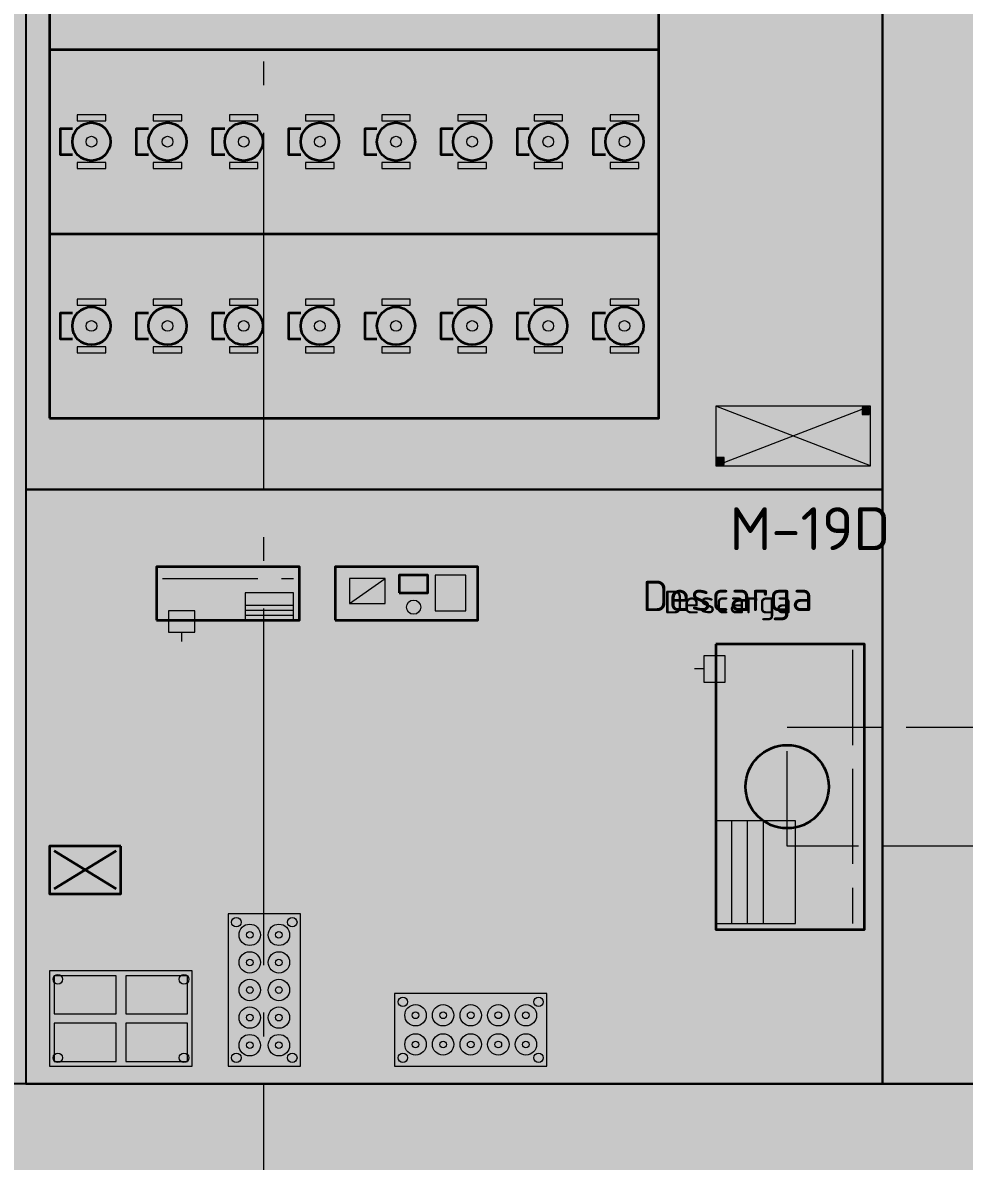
# Model space of a CAD drawing. Header units: millimetres. Extents: x 0 to 1189, y 0 to 841.
# Drawn here: x 465.88 to 505.44, y 481.25 to 529.12 of the extents above; entities that cross this region are included whole.
import ezdxf
from ezdxf.enums import TextEntityAlignment as Align

# ---------------------------------------------------------------- set-up
doc = ezdxf.new("R2010")
doc.units = ezdxf.units.MM
doc.linetypes.add('IRAM-E-TRAZOS', pattern=[5, 4, -1])
doc.linetypes.add('IRAM-F-TRAZO-PUNTO', pattern=[20, 15, -2, 1, -2])
for name, color, linetype, lineweight, true_color in [('A-DEM-AM', 2, 'CONTINUOUS', 35, 0xd7a500), ('A-DEM-RO', 1, 'CONTINUOUS', 35, 0xd21e1e), ('A-EQUIPO', 30, 'CONTINUOUS', 35, 0xe67800), ('A-SENDA', 2, 'CONTINUOUS', 25, 0xd7a500)]:
    doc.layers.add(name, color=color, linetype=linetype, lineweight=lineweight, true_color=true_color)
for name, color, linetype, lineweight in [('A-EJE', 1, 'IRAM-F-TRAZO-PUNTO', 18), ('A-EQUIPO-FINO', 8, 'CONTINUOUS', 13), ('A-EQUIPO-OCULTO', 8, 'IRAM-E-TRAZOS', 13), ('A-EQUIPO-RELLENO', 9, 'CONTINUOUS', 13), ('A-RELLENO', 9, 'CONTINUOUS', 13), ('A-SECTOR', 1, 'CONTINUOUS', 25), ('A-SECTOR-TXT', 1, 'CONTINUOUS', 25), ('A-TEXTO', 7, 'CONTINUOUS', 18)]:
    doc.layers.add(name, color=color, linetype=linetype, lineweight=lineweight)
doc.styles.add('ISO3098', font='isocpeur.ttf')

msp = doc.modelspace()

# ---------------------------------------------------------------- hatches: boundary and pattern name
at = {"layer": 'A-EQUIPO-RELLENO', "true_color": 0x969ba0}
h = msp.add_hatch(color=7, dxfattribs=at)
h.dxf.hatch_style = 1
h.paths.add_polyline_path([(468.16, 525), (469.36, 525), (469.36, 525.25), (468.16, 525.25)])
h = msp.add_hatch(color=7, dxfattribs=at)
h.dxf.hatch_style = 1
h.paths.add_polyline_path([(471.36, 525), (472.56, 525), (472.56, 525.25), (471.36, 525.25)])
h = msp.add_hatch(color=7, dxfattribs=at)
h.dxf.hatch_style = 1
h.paths.add_polyline_path([(474.56, 525), (475.76, 525), (475.76, 525.25), (474.56, 525.25)])
h = msp.add_hatch(color=7, dxfattribs=at)
h.dxf.hatch_style = 1
h.paths.add_polyline_path([(477.76, 525), (478.96, 525), (478.96, 525.25), (477.76, 525.25)])
h = msp.add_hatch(color=7, dxfattribs=at)
h.dxf.hatch_style = 1
h.paths.add_polyline_path([(480.96, 525), (482.16, 525), (482.16, 525.25), (480.96, 525.25)])
h = msp.add_hatch(color=7, dxfattribs=at)
h.dxf.hatch_style = 1
h.paths.add_polyline_path([(484.16, 525), (485.36, 525), (485.36, 525.25), (484.16, 525.25)])
h = msp.add_hatch(color=7, dxfattribs=at)
h.dxf.hatch_style = 1
h.paths.add_polyline_path([(487.36, 525), (488.56, 525), (488.56, 525.25), (487.36, 525.25)])
h = msp.add_hatch(color=7, dxfattribs=at)
h.dxf.hatch_style = 1
h.paths.add_polyline_path([(490.56, 525), (491.76, 525), (491.76, 525.25), (490.56, 525.25)])
at = {"layer": 'A-EQUIPO-RELLENO', "true_color": 0xf0786e}
h = msp.add_hatch(color=7, dxfattribs=at)
h.dxf.hatch_style = 1
h.paths.add_polyline_path([(469.56, 524.125), (469.533, 524.332), (469.453, 524.525), (469.326, 524.691), (469.16, 524.818), (468.967, 524.898), (468.76, 524.925), (468.553, 524.898), (468.36, 524.818), (468.194, 524.691), (468.067, 524.525), (467.987, 524.332), (467.96, 524.125), (467.987, 523.918), (468.067, 523.725), (468.194, 523.559), (468.36, 523.432), (468.553, 523.352), (468.76, 523.325), (468.967, 523.352), (469.16, 523.432), (469.326, 523.559), (469.453, 523.725), (469.533, 523.918)])
h = msp.add_hatch(color=7, dxfattribs=at)
h.dxf.hatch_style = 1
h.paths.add_polyline_path([(472.76, 524.125), (472.733, 524.332), (472.653, 524.525), (472.526, 524.691), (472.36, 524.818), (472.167, 524.898), (471.96, 524.925), (471.753, 524.898), (471.56, 524.818), (471.394, 524.691), (471.267, 524.525), (471.187, 524.332), (471.16, 524.125), (471.187, 523.918), (471.267, 523.725), (471.394, 523.559), (471.56, 523.432), (471.753, 523.352), (471.96, 523.325), (472.167, 523.352), (472.36, 523.432), (472.526, 523.559), (472.653, 523.725), (472.733, 523.918)])
h = msp.add_hatch(color=7, dxfattribs=at)
h.dxf.hatch_style = 1
h.paths.add_polyline_path([(475.96, 524.125), (475.933, 524.332), (475.853, 524.525), (475.726, 524.691), (475.56, 524.818), (475.367, 524.898), (475.16, 524.925), (474.953, 524.898), (474.76, 524.818), (474.594, 524.691), (474.467, 524.525), (474.387, 524.332), (474.36, 524.125), (474.387, 523.918), (474.467, 523.725), (474.594, 523.559), (474.76, 523.432), (474.953, 523.352), (475.16, 523.325), (475.367, 523.352), (475.56, 523.432), (475.726, 523.559), (475.853, 523.725), (475.933, 523.918)])
h = msp.add_hatch(color=7, dxfattribs=at)
h.dxf.hatch_style = 1
h.paths.add_polyline_path([(479.16, 524.125), (479.133, 524.332), (479.053, 524.525), (478.926, 524.691), (478.76, 524.818), (478.567, 524.898), (478.36, 524.925), (478.153, 524.898), (477.96, 524.818), (477.794, 524.691), (477.667, 524.525), (477.587, 524.332), (477.56, 524.125), (477.587, 523.918), (477.667, 523.725), (477.794, 523.559), (477.96, 523.432), (478.153, 523.352), (478.36, 523.325), (478.567, 523.352), (478.76, 523.432), (478.926, 523.559), (479.053, 523.725), (479.133, 523.918)])
h = msp.add_hatch(color=7, dxfattribs=at)
h.dxf.hatch_style = 1
h.paths.add_polyline_path([(482.36, 524.125), (482.333, 524.332), (482.253, 524.525), (482.126, 524.691), (481.96, 524.818), (481.767, 524.898), (481.56, 524.925), (481.353, 524.898), (481.16, 524.818), (480.994, 524.691), (480.867, 524.525), (480.787, 524.332), (480.76, 524.125), (480.787, 523.918), (480.867, 523.725), (480.994, 523.559), (481.16, 523.432), (481.353, 523.352), (481.56, 523.325), (481.767, 523.352), (481.96, 523.432), (482.126, 523.559), (482.253, 523.725), (482.333, 523.918)])
h = msp.add_hatch(color=7, dxfattribs=at)
h.dxf.hatch_style = 1
h.paths.add_polyline_path([(485.56, 524.125), (485.533, 524.332), (485.453, 524.525), (485.326, 524.691), (485.16, 524.818), (484.967, 524.898), (484.76, 524.925), (484.553, 524.898), (484.36, 524.818), (484.194, 524.691), (484.067, 524.525), (483.987, 524.332), (483.96, 524.125), (483.987, 523.918), (484.067, 523.725), (484.194, 523.559), (484.36, 523.432), (484.553, 523.352), (484.76, 523.325), (484.967, 523.352), (485.16, 523.432), (485.326, 523.559), (485.453, 523.725), (485.533, 523.918)])
h = msp.add_hatch(color=7, dxfattribs=at)
h.dxf.hatch_style = 1
h.paths.add_polyline_path([(488.76, 524.125), (488.733, 524.332), (488.653, 524.525), (488.526, 524.691), (488.36, 524.818), (488.167, 524.898), (487.96, 524.925), (487.753, 524.898), (487.56, 524.818), (487.394, 524.691), (487.267, 524.525), (487.187, 524.332), (487.16, 524.125), (487.187, 523.918), (487.267, 523.725), (487.394, 523.559), (487.56, 523.432), (487.753, 523.352), (487.96, 523.325), (488.167, 523.352), (488.36, 523.432), (488.526, 523.559), (488.653, 523.725), (488.733, 523.918)])
h = msp.add_hatch(color=7, dxfattribs=at)
h.dxf.hatch_style = 1
h.paths.add_polyline_path([(491.96, 524.125), (491.933, 524.332), (491.853, 524.525), (491.726, 524.691), (491.56, 524.818), (491.367, 524.898), (491.16, 524.925), (490.953, 524.898), (490.76, 524.818), (490.594, 524.691), (490.467, 524.525), (490.387, 524.332), (490.36, 524.125), (490.387, 523.918), (490.467, 523.725), (490.594, 523.559), (490.76, 523.432), (490.953, 523.352), (491.16, 523.325), (491.367, 523.352), (491.56, 523.432), (491.726, 523.559), (491.853, 523.725), (491.933, 523.918)])
at = {"layer": 'A-EQUIPO-RELLENO', "true_color": 0x969ba0}
h = msp.add_hatch(color=7, dxfattribs=at)
h.dxf.hatch_style = 1
h.paths.add_polyline_path([(468.16, 523), (469.36, 523), (469.36, 523.25), (468.16, 523.25)])
h = msp.add_hatch(color=7, dxfattribs=at)
h.dxf.hatch_style = 1
h.paths.add_polyline_path([(471.36, 523), (472.56, 523), (472.56, 523.25), (471.36, 523.25)])
h = msp.add_hatch(color=7, dxfattribs=at)
h.dxf.hatch_style = 1
h.paths.add_polyline_path([(474.56, 523), (475.76, 523), (475.76, 523.25), (474.56, 523.25)])
h = msp.add_hatch(color=7, dxfattribs=at)
h.dxf.hatch_style = 1
h.paths.add_polyline_path([(477.76, 523), (478.96, 523), (478.96, 523.25), (477.76, 523.25)])
h = msp.add_hatch(color=7, dxfattribs=at)
h.dxf.hatch_style = 1
h.paths.add_polyline_path([(480.96, 523), (482.16, 523), (482.16, 523.25), (480.96, 523.25)])
h = msp.add_hatch(color=7, dxfattribs=at)
h.dxf.hatch_style = 1
h.paths.add_polyline_path([(484.16, 523), (485.36, 523), (485.36, 523.25), (484.16, 523.25)])
h = msp.add_hatch(color=7, dxfattribs=at)
h.dxf.hatch_style = 1
h.paths.add_polyline_path([(487.36, 523), (488.56, 523), (488.56, 523.25), (487.36, 523.25)])
h = msp.add_hatch(color=7, dxfattribs=at)
h.dxf.hatch_style = 1
h.paths.add_polyline_path([(490.56, 523), (491.76, 523), (491.76, 523.25), (490.56, 523.25)])
at = {"layer": 'A-EQUIPO-RELLENO', "true_color": 0xf0786e}
h = msp.add_hatch(color=7, dxfattribs=at)
h.dxf.hatch_style = 1
h.paths.add_polyline_path([(469.56, 516.375), (469.533, 516.582), (469.453, 516.775), (469.326, 516.941), (469.16, 517.068), (468.967, 517.148), (468.76, 517.175), (468.553, 517.148), (468.36, 517.068), (468.194, 516.941), (468.067, 516.775), (467.987, 516.582), (467.96, 516.375), (467.987, 516.168), (468.067, 515.975), (468.194, 515.809), (468.36, 515.682), (468.553, 515.602), (468.76, 515.575), (468.967, 515.602), (469.16, 515.682), (469.326, 515.809), (469.453, 515.975), (469.533, 516.168)])
at = {"layer": 'A-EQUIPO-RELLENO', "true_color": 0x969ba0}
h = msp.add_hatch(color=7, dxfattribs=at)
h.dxf.hatch_style = 1
h.paths.add_polyline_path([(468.16, 517.25), (469.36, 517.25), (469.36, 517.5), (468.16, 517.5)])
at = {"layer": 'A-EQUIPO-RELLENO', "true_color": 0xf0786e}
h = msp.add_hatch(color=7, dxfattribs=at)
h.dxf.hatch_style = 1
h.paths.add_polyline_path([(472.76, 516.375), (472.733, 516.582), (472.653, 516.775), (472.526, 516.941), (472.36, 517.068), (472.167, 517.148), (471.96, 517.175), (471.753, 517.148), (471.56, 517.068), (471.394, 516.941), (471.267, 516.775), (471.187, 516.582), (471.16, 516.375), (471.187, 516.168), (471.267, 515.975), (471.394, 515.809), (471.56, 515.682), (471.753, 515.602), (471.96, 515.575), (472.167, 515.602), (472.36, 515.682), (472.526, 515.809), (472.653, 515.975), (472.733, 516.168)])
at = {"layer": 'A-EQUIPO-RELLENO', "true_color": 0x969ba0}
h = msp.add_hatch(color=7, dxfattribs=at)
h.dxf.hatch_style = 1
h.paths.add_polyline_path([(471.36, 517.25), (472.56, 517.25), (472.56, 517.5), (471.36, 517.5)])
at = {"layer": 'A-EQUIPO-RELLENO', "true_color": 0xf0786e}
h = msp.add_hatch(color=7, dxfattribs=at)
h.dxf.hatch_style = 1
h.paths.add_polyline_path([(475.96, 516.375), (475.933, 516.582), (475.853, 516.775), (475.726, 516.941), (475.56, 517.068), (475.367, 517.148), (475.16, 517.175), (474.953, 517.148), (474.76, 517.068), (474.594, 516.941), (474.467, 516.775), (474.387, 516.582), (474.36, 516.375), (474.387, 516.168), (474.467, 515.975), (474.594, 515.809), (474.76, 515.682), (474.953, 515.602), (475.16, 515.575), (475.367, 515.602), (475.56, 515.682), (475.726, 515.809), (475.853, 515.975), (475.933, 516.168)])
at = {"layer": 'A-EQUIPO-RELLENO', "true_color": 0x969ba0}
h = msp.add_hatch(color=7, dxfattribs=at)
h.dxf.hatch_style = 1
h.paths.add_polyline_path([(474.56, 517.25), (475.76, 517.25), (475.76, 517.5), (474.56, 517.5)])
at = {"layer": 'A-EQUIPO-RELLENO', "true_color": 0xf0786e}
h = msp.add_hatch(color=7, dxfattribs=at)
h.dxf.hatch_style = 1
h.paths.add_polyline_path([(479.16, 516.375), (479.133, 516.582), (479.053, 516.775), (478.926, 516.941), (478.76, 517.068), (478.567, 517.148), (478.36, 517.175), (478.153, 517.148), (477.96, 517.068), (477.794, 516.941), (477.667, 516.775), (477.587, 516.582), (477.56, 516.375), (477.587, 516.168), (477.667, 515.975), (477.794, 515.809), (477.96, 515.682), (478.153, 515.602), (478.36, 515.575), (478.567, 515.602), (478.76, 515.682), (478.926, 515.809), (479.053, 515.975), (479.133, 516.168)])
at = {"layer": 'A-EQUIPO-RELLENO', "true_color": 0x969ba0}
h = msp.add_hatch(color=7, dxfattribs=at)
h.dxf.hatch_style = 1
h.paths.add_polyline_path([(477.76, 517.25), (478.96, 517.25), (478.96, 517.5), (477.76, 517.5)])
at = {"layer": 'A-EQUIPO-RELLENO', "true_color": 0xf0786e}
h = msp.add_hatch(color=7, dxfattribs=at)
h.dxf.hatch_style = 1
h.paths.add_polyline_path([(482.36, 516.375), (482.333, 516.582), (482.253, 516.775), (482.126, 516.941), (481.96, 517.068), (481.767, 517.148), (481.56, 517.175), (481.353, 517.148), (481.16, 517.068), (480.994, 516.941), (480.867, 516.775), (480.787, 516.582), (480.76, 516.375), (480.787, 516.168), (480.867, 515.975), (480.994, 515.809), (481.16, 515.682), (481.353, 515.602), (481.56, 515.575), (481.767, 515.602), (481.96, 515.682), (482.126, 515.809), (482.253, 515.975), (482.333, 516.168)])
at = {"layer": 'A-EQUIPO-RELLENO', "true_color": 0x969ba0}
h = msp.add_hatch(color=7, dxfattribs=at)
h.dxf.hatch_style = 1
h.paths.add_polyline_path([(480.96, 517.25), (482.16, 517.25), (482.16, 517.5), (480.96, 517.5)])
at = {"layer": 'A-EQUIPO-RELLENO', "true_color": 0xf0786e}
h = msp.add_hatch(color=7, dxfattribs=at)
h.dxf.hatch_style = 1
h.paths.add_polyline_path([(485.56, 516.375), (485.533, 516.582), (485.453, 516.775), (485.326, 516.941), (485.16, 517.068), (484.967, 517.148), (484.76, 517.175), (484.553, 517.148), (484.36, 517.068), (484.194, 516.941), (484.067, 516.775), (483.987, 516.582), (483.96, 516.375), (483.987, 516.168), (484.067, 515.975), (484.194, 515.809), (484.36, 515.682), (484.553, 515.602), (484.76, 515.575), (484.967, 515.602), (485.16, 515.682), (485.326, 515.809), (485.453, 515.975), (485.533, 516.168)])
at = {"layer": 'A-EQUIPO-RELLENO', "true_color": 0x969ba0}
h = msp.add_hatch(color=7, dxfattribs=at)
h.dxf.hatch_style = 1
h.paths.add_polyline_path([(484.16, 517.25), (485.36, 517.25), (485.36, 517.5), (484.16, 517.5)])
at = {"layer": 'A-EQUIPO-RELLENO', "true_color": 0xf0786e}
h = msp.add_hatch(color=7, dxfattribs=at)
h.dxf.hatch_style = 1
h.paths.add_polyline_path([(488.76, 516.375), (488.733, 516.582), (488.653, 516.775), (488.526, 516.941), (488.36, 517.068), (488.167, 517.148), (487.96, 517.175), (487.753, 517.148), (487.56, 517.068), (487.394, 516.941), (487.267, 516.775), (487.187, 516.582), (487.16, 516.375), (487.187, 516.168), (487.267, 515.975), (487.394, 515.809), (487.56, 515.682), (487.753, 515.602), (487.96, 515.575), (488.167, 515.602), (488.36, 515.682), (488.526, 515.809), (488.653, 515.975), (488.733, 516.168)])
at = {"layer": 'A-EQUIPO-RELLENO', "true_color": 0x969ba0}
h = msp.add_hatch(color=7, dxfattribs=at)
h.dxf.hatch_style = 1
h.paths.add_polyline_path([(487.36, 517.25), (488.56, 517.25), (488.56, 517.5), (487.36, 517.5)])
at = {"layer": 'A-EQUIPO-RELLENO', "true_color": 0xf0786e}
h = msp.add_hatch(color=7, dxfattribs=at)
h.dxf.hatch_style = 1
h.paths.add_polyline_path([(491.96, 516.375), (491.933, 516.582), (491.853, 516.775), (491.726, 516.941), (491.56, 517.068), (491.367, 517.148), (491.16, 517.175), (490.953, 517.148), (490.76, 517.068), (490.594, 516.941), (490.467, 516.775), (490.387, 516.582), (490.36, 516.375), (490.387, 516.168), (490.467, 515.975), (490.594, 515.809), (490.76, 515.682), (490.953, 515.602), (491.16, 515.575), (491.367, 515.602), (491.56, 515.682), (491.726, 515.809), (491.853, 515.975), (491.933, 516.168)])
at = {"layer": 'A-EQUIPO-RELLENO', "true_color": 0x969ba0}
h = msp.add_hatch(color=7, dxfattribs=at)
h.dxf.hatch_style = 1
h.paths.add_polyline_path([(490.56, 517.25), (491.76, 517.25), (491.76, 517.5), (490.56, 517.5)])
h = msp.add_hatch(color=7, dxfattribs=at)
h.dxf.hatch_style = 1
h.paths.add_polyline_path([(468.16, 515.25), (469.36, 515.25), (469.36, 515.5), (468.16, 515.5)])
h = msp.add_hatch(color=7, dxfattribs=at)
h.dxf.hatch_style = 1
h.paths.add_polyline_path([(471.36, 515.25), (472.56, 515.25), (472.56, 515.5), (471.36, 515.5)])
h = msp.add_hatch(color=7, dxfattribs=at)
h.dxf.hatch_style = 1
h.paths.add_polyline_path([(474.56, 515.25), (475.76, 515.25), (475.76, 515.5), (474.56, 515.5)])
h = msp.add_hatch(color=7, dxfattribs=at)
h.dxf.hatch_style = 1
h.paths.add_polyline_path([(477.76, 515.25), (478.96, 515.25), (478.96, 515.5), (477.76, 515.5)])
h = msp.add_hatch(color=7, dxfattribs=at)
h.dxf.hatch_style = 1
h.paths.add_polyline_path([(480.96, 515.25), (482.16, 515.25), (482.16, 515.5), (480.96, 515.5)])
h = msp.add_hatch(color=7, dxfattribs=at)
h.dxf.hatch_style = 1
h.paths.add_polyline_path([(484.16, 515.25), (485.36, 515.25), (485.36, 515.5), (484.16, 515.5)])
h = msp.add_hatch(color=7, dxfattribs=at)
h.dxf.hatch_style = 1
h.paths.add_polyline_path([(487.36, 515.25), (488.56, 515.25), (488.56, 515.5), (487.36, 515.5)])
h = msp.add_hatch(color=7, dxfattribs=at)
h.dxf.hatch_style = 1
h.paths.add_polyline_path([(490.56, 515.25), (491.76, 515.25), (491.76, 515.5), (490.56, 515.5)])
at = {"layer": 'A-EQUIPO-RELLENO', "true_color": 0xeeeeee}
h = msp.add_hatch(color=7, dxfattribs=at)
h.dxf.hatch_style = 1
h.paths.add_polyline_path([(501.5, 513), (495, 513), (495, 510.5), (501.5, 510.5)])
at = {"layer": 'A-EQUIPO-RELLENO', "true_color": 0x969ba0}
h = msp.add_hatch(color=7, dxfattribs=at)
h.dxf.hatch_style = 1
h.paths.add_polyline_path([(501.45, 512.95), (501.15, 512.95), (501.15, 512.65), (501.45, 512.65)])
h = msp.add_hatch(color=7, dxfattribs=at)
h.dxf.hatch_style = 1
h.paths.add_polyline_path([(495.35, 510.85), (495.05, 510.85), (495.05, 510.55), (495.35, 510.55)])
at = {"layer": 'A-EQUIPO-RELLENO', "true_color": 0xeedec0}
h = msp.add_hatch(color=7, dxfattribs=at)
h.dxf.hatch_style = 1
h.paths.add_polyline_path([(471.5, 504), (477.5, 504), (477.5, 506.25), (471.5, 506.25)])
h = msp.add_hatch(color=7, dxfattribs=at)
h.dxf.hatch_style = 1
h.paths.add_polyline_path([(479, 504), (485, 504), (485, 506.25), (479, 506.25)])
at = {"layer": 'A-EQUIPO-RELLENO', "true_color": 0xcdd0d4}
h = msp.add_hatch(color=7, dxfattribs=at)
h.dxf.hatch_style = 1
h.paths.add_polyline_path([(472, 503.5), (473.1, 503.5), (473.1, 504.4), (472, 504.4)])
at = {"layer": 'A-EQUIPO-RELLENO', "true_color": 0xeedec0}
h = msp.add_hatch(color=7, dxfattribs=at)
h.dxf.hatch_style = 1
h.paths.add_polyline_path([(495, 503), (495, 491), (501.25, 491), (501.25, 503)])
at = {"layer": 'A-EQUIPO-RELLENO', "true_color": 0xcdd0d4}
h = msp.add_hatch(color=7, dxfattribs=at)
h.dxf.hatch_style = 1
h.paths.add_polyline_path([(494.5, 502.5), (494.5, 501.4), (495.4, 501.4), (495.4, 502.5)])
at = {"layer": 'A-EQUIPO-RELLENO', "true_color": 0xf5cdc8}
h = msp.add_hatch(color=7, dxfattribs=at)
h.dxf.hatch_style = 1
h.paths.add_polyline_path([(470, 494.5), (467, 494.5), (467, 492.5), (470, 492.5)])
at = {"layer": 'A-EQUIPO-RELLENO', "true_color": 0xeeeeee}
h = msp.add_hatch(color=7, dxfattribs=at)
h.dxf.hatch_style = 1
h.paths.add_polyline_path([(474.5, 485.25), (477.55, 485.25), (477.55, 491.65), (474.5, 491.65)])
h = msp.add_hatch(color=7, dxfattribs=at)
h.dxf.hatch_style = 1
h.paths.add_polyline_path([(467, 485.25), (473, 485.25), (473, 489.25), (467, 489.25)])
at = {"layer": 'A-EQUIPO-RELLENO', "true_color": 0xfaecc8}
h = msp.add_hatch(color=7, dxfattribs=at)
h.dxf.hatch_style = 1
h.paths.add_polyline_path([(467.2, 487.45), (469.8, 487.45), (469.8, 489.05), (467.2, 489.05)])
h = msp.add_hatch(color=7, dxfattribs=at)
h.dxf.hatch_style = 1
h.paths.add_polyline_path([(470.2, 487.45), (472.8, 487.45), (472.8, 489.05), (470.2, 489.05)])
at = {"layer": 'A-EQUIPO-RELLENO', "true_color": 0xeeeeee}
h = msp.add_hatch(color=7, dxfattribs=at)
h.dxf.hatch_style = 1
h.paths.add_polyline_path([(481.5, 485.25), (487.9, 485.25), (487.9, 488.3), (481.5, 488.3)])
at = {"layer": 'A-EQUIPO-RELLENO', "true_color": 0xfaecc8}
h = msp.add_hatch(color=7, dxfattribs=at)
h.dxf.hatch_style = 1
h.paths.add_polyline_path([(467.2, 485.45), (469.8, 485.45), (469.8, 487.05), (467.2, 487.05)])
h = msp.add_hatch(color=7, dxfattribs=at)
h.dxf.hatch_style = 1
h.paths.add_polyline_path([(470.2, 485.45), (472.8, 485.45), (472.8, 487.05), (470.2, 487.05)])
at = {"layer": 'A-RELLENO', "true_color": 0xf6cfc3}
h = msp.add_hatch(color=7, dxfattribs=at)
h.dxf.hatch_style = 1
h.paths.add_polyline_path([(502, 484.5), (552, 484.5), (552, 619.5), (502, 619.5)])
at = {"layer": 'A-RELLENO', "true_color": 0xf6f6f6}
h = msp.add_hatch(color=7, dxfattribs=at)
h.dxf.hatch_style = 1
h.paths.add_polyline_path([(458.5, 484.5), (466, 484.5), (466, 609.5), (458.5, 609.5)])
at = {"layer": 'A-RELLENO', "true_color": 0xf8d9c0}
h = msp.add_hatch(color=7, dxfattribs=at)
h.dxf.hatch_style = 1
h.paths.add_polyline_path([(466, 509.5), (502, 509.5), (502, 562), (466, 562)])
at = {"layer": 'A-RELLENO', "true_color": 0xf6cfc3}
h = msp.add_hatch(color=7, dxfattribs=at)
h.dxf.hatch_style = 1
h.paths.add_polyline_path([(466, 484.5), (502, 484.5), (502, 509.5), (466, 509.5)])
at = {"layer": 'A-RELLENO', "true_color": 0xfff4b4}
h = msp.add_hatch(color=7, dxfattribs=at)
h.dxf.hatch_style = 1
h.paths.add_polyline_path([(172, 477), (552, 477), (552, 484.5), (172, 484.5)])

# ---------------------------------------------------------------- linework, layer by layer
at = {"layer": 'A-DEM-AM'}
for p, q in [((467, 528), (492.6, 528)), ((467, 520.25), (492.6, 520.25))]:
    msp.add_line(p, q, dxfattribs=at)
msp.add_lwpolyline([(467, 512.5), (492.6, 512.5), (492.6, 559), (467, 559)], close=True, dxfattribs=at)
at = {"layer": 'A-DEM-RO'}
for p, q in [((469.8, 494.3), (467.2, 492.7)), ((469.8, 492.7), (467.2, 494.3))]:
    msp.add_line(p, q, dxfattribs=at)
msp.add_lwpolyline([(470, 494.5), (467, 494.5), (467, 492.5), (470, 492.5)], close=True, dxfattribs=at)
at = {"layer": 'A-EJE'}
msp.add_line((476, 369.5), (476, 622.5), dxfattribs=at)
at = {"layer": 'A-EQUIPO'}
for points in [[(467.96, 523.575), (467.46, 523.575), (467.46, 524.675), (467.96, 524.675)], [(471.16, 523.575), (470.66, 523.575), (470.66, 524.675), (471.16, 524.675)], [(474.36, 523.575), (473.86, 523.575), (473.86, 524.675), (474.36, 524.675)], [(477.56, 523.575), (477.06, 523.575), (477.06, 524.675), (477.56, 524.675)], [(480.76, 523.575), (480.26, 523.575), (480.26, 524.675), (480.76, 524.675)], [(483.96, 523.575), (483.46, 523.575), (483.46, 524.675), (483.96, 524.675)], [(487.16, 523.575), (486.66, 523.575), (486.66, 524.675), (487.16, 524.675)], [(490.36, 523.575), (489.86, 523.575), (489.86, 524.675), (490.36, 524.675)], [(467.96, 515.825), (467.46, 515.825), (467.46, 516.925), (467.96, 516.925)], [(471.16, 515.825), (470.66, 515.825), (470.66, 516.925), (471.16, 516.925)], [(474.36, 515.825), (473.86, 515.825), (473.86, 516.925), (474.36, 516.925)], [(477.56, 515.825), (477.06, 515.825), (477.06, 516.925), (477.56, 516.925)], [(480.76, 515.825), (480.26, 515.825), (480.26, 516.925), (480.76, 516.925)], [(483.96, 515.825), (483.46, 515.825), (483.46, 516.925), (483.96, 516.925)], [(487.16, 515.825), (486.66, 515.825), (486.66, 516.925), (487.16, 516.925)], [(490.36, 515.825), (489.86, 515.825), (489.86, 516.925), (490.36, 516.925)]]:
    msp.add_lwpolyline(points, dxfattribs=at)
for points in [[(471.5, 504), (477.5, 504), (477.5, 506.25), (471.5, 506.25)], [(479, 504), (485, 504), (485, 506.25), (479, 506.25)], [(481.7, 505.15), (482.9, 505.15), (482.9, 505.9), (481.7, 505.9)], [(495, 503), (495, 491), (501.25, 491), (501.25, 503)]]:
    msp.add_lwpolyline(points, close=True, dxfattribs=at)
for centre, radius in [((468.76, 524.125), 0.8), ((471.96, 524.125), 0.8), ((475.16, 524.125), 0.8), ((478.36, 524.125), 0.8), ((481.56, 524.125), 0.8), ((484.76, 524.125), 0.8), ((487.96, 524.125), 0.8), ((491.16, 524.125), 0.8), ((468.76, 516.375), 0.8), ((471.96, 516.375), 0.8), ((475.16, 516.375), 0.8), ((478.36, 516.375), 0.8), ((481.56, 516.375), 0.8), ((484.76, 516.375), 0.8), ((487.96, 516.375), 0.8), ((491.16, 516.375), 0.8), ((498, 497), 1.75), ((498, 497), 1.75)]:
    msp.add_circle(centre, radius, dxfattribs=at)
at = {"layer": 'A-EQUIPO-FINO'}
for p, q in [((501.5, 513), (495, 510.5)), ((501.5, 510.5), (495, 513)), ((479.6, 504.7), (481.1, 505.75)), ((475.22, 504.638), (477.25, 504.638)), ((475.22, 504.425), (477.25, 504.425)), ((475.22, 504.212), (477.25, 504.212)), ((472.55, 503.5), (472.55, 503.1)), ((494.5, 501.95), (494.1, 501.95)), ((495.663, 495.56), (495.663, 491.25)), ((496.325, 495.56), (496.325, 491.25)), ((496.988, 495.56), (496.988, 491.25))]:
    msp.add_line(p, q, dxfattribs=at)
for points in [[(468.16, 525), (469.36, 525), (469.36, 525.25), (468.16, 525.25)], [(471.36, 525), (472.56, 525), (472.56, 525.25), (471.36, 525.25)], [(474.56, 525), (475.76, 525), (475.76, 525.25), (474.56, 525.25)], [(477.76, 525), (478.96, 525), (478.96, 525.25), (477.76, 525.25)], [(480.96, 525), (482.16, 525), (482.16, 525.25), (480.96, 525.25)], [(484.16, 525), (485.36, 525), (485.36, 525.25), (484.16, 525.25)], [(487.36, 525), (488.56, 525), (488.56, 525.25), (487.36, 525.25)], [(490.56, 525), (491.76, 525), (491.76, 525.25), (490.56, 525.25)], [(468.16, 523), (469.36, 523), (469.36, 523.25), (468.16, 523.25)], [(471.36, 523), (472.56, 523), (472.56, 523.25), (471.36, 523.25)], [(474.56, 523), (475.76, 523), (475.76, 523.25), (474.56, 523.25)], [(477.76, 523), (478.96, 523), (478.96, 523.25), (477.76, 523.25)], [(480.96, 523), (482.16, 523), (482.16, 523.25), (480.96, 523.25)], [(484.16, 523), (485.36, 523), (485.36, 523.25), (484.16, 523.25)], [(487.36, 523), (488.56, 523), (488.56, 523.25), (487.36, 523.25)], [(490.56, 523), (491.76, 523), (491.76, 523.25), (490.56, 523.25)], [(468.16, 517.25), (469.36, 517.25), (469.36, 517.5), (468.16, 517.5)], [(471.36, 517.25), (472.56, 517.25), (472.56, 517.5), (471.36, 517.5)], [(474.56, 517.25), (475.76, 517.25), (475.76, 517.5), (474.56, 517.5)], [(477.76, 517.25), (478.96, 517.25), (478.96, 517.5), (477.76, 517.5)], [(480.96, 517.25), (482.16, 517.25), (482.16, 517.5), (480.96, 517.5)], [(484.16, 517.25), (485.36, 517.25), (485.36, 517.5), (484.16, 517.5)], [(487.36, 517.25), (488.56, 517.25), (488.56, 517.5), (487.36, 517.5)], [(490.56, 517.25), (491.76, 517.25), (491.76, 517.5), (490.56, 517.5)], [(468.16, 515.25), (469.36, 515.25), (469.36, 515.5), (468.16, 515.5)], [(471.36, 515.25), (472.56, 515.25), (472.56, 515.5), (471.36, 515.5)], [(474.56, 515.25), (475.76, 515.25), (475.76, 515.5), (474.56, 515.5)], [(477.76, 515.25), (478.96, 515.25), (478.96, 515.5), (477.76, 515.5)], [(480.96, 515.25), (482.16, 515.25), (482.16, 515.5), (480.96, 515.5)], [(484.16, 515.25), (485.36, 515.25), (485.36, 515.5), (484.16, 515.5)], [(487.36, 515.25), (488.56, 515.25), (488.56, 515.5), (487.36, 515.5)], [(490.56, 515.25), (491.76, 515.25), (491.76, 515.5), (490.56, 515.5)], [(501.5, 513), (495, 513), (495, 510.5), (501.5, 510.5)], [(501.45, 512.95), (501.15, 512.95), (501.15, 512.65), (501.45, 512.65)], [(495.35, 510.85), (495.05, 510.85), (495.05, 510.55), (495.35, 510.55)], [(479.6, 504.7), (481.1, 504.7), (481.1, 505.75), (479.6, 505.75)], [(483.2, 504.4), (484.5, 504.4), (484.5, 505.9), (483.2, 505.9)], [(475.22, 504), (477.25, 504), (477.25, 505.15), (475.22, 505.15)], [(472, 503.5), (473.1, 503.5), (473.1, 504.4), (472, 504.4)], [(494.5, 502.5), (494.5, 501.4), (495.4, 501.4), (495.4, 502.5)], [(495, 495.56), (495, 491.25), (498.35, 491.25), (498.35, 495.56)], [(474.5, 485.25), (477.55, 485.25), (477.55, 491.65), (474.5, 491.65)], [(467, 485.25), (473, 485.25), (473, 489.25), (467, 489.25)], [(467.2, 487.45), (469.8, 487.45), (469.8, 489.05), (467.2, 489.05)], [(470.2, 487.45), (472.8, 487.45), (472.8, 489.05), (470.2, 489.05)], [(481.5, 485.25), (487.9, 485.25), (487.9, 488.3), (481.5, 488.3)], [(467.2, 485.45), (469.8, 485.45), (469.8, 487.05), (467.2, 487.05)], [(470.2, 485.45), (472.8, 485.45), (472.8, 487.05), (470.2, 487.05)]]:
    msp.add_lwpolyline(points, close=True, dxfattribs=at)
for centre, radius in [((468.76, 524.125), 0.225), ((471.96, 524.125), 0.225), ((475.16, 524.125), 0.225), ((478.36, 524.125), 0.225), ((481.56, 524.125), 0.225), ((484.76, 524.125), 0.225), ((487.96, 524.125), 0.225), ((491.16, 524.125), 0.225), ((468.76, 516.375), 0.225), ((471.96, 516.375), 0.225), ((475.16, 516.375), 0.225), ((478.36, 516.375), 0.225), ((481.56, 516.375), 0.225), ((484.76, 516.375), 0.225), ((487.96, 516.375), 0.225), ((491.16, 516.375), 0.225), ((482.3, 504.55), 0.3), ((474.85, 491.3), 0.2), ((475.413, 490.77), 0.45), ((476.638, 490.77), 0.45), ((477.2, 491.3), 0.2), ((475.413, 490.77), 0.14), ((476.638, 490.77), 0.14), ((475.413, 489.61), 0.45), ((476.638, 489.61), 0.45), ((475.413, 489.61), 0.14), ((476.638, 489.61), 0.14), ((467.35, 488.9), 0.2), ((472.65, 488.9), 0.2), ((475.413, 488.45), 0.45), ((476.638, 488.45), 0.45), ((475.413, 488.45), 0.14), ((476.638, 488.45), 0.14), ((481.85, 487.95), 0.2), ((487.55, 487.95), 0.2), ((475.413, 487.29), 0.45), ((475.413, 487.29), 0.14), ((476.638, 487.29), 0.45), ((476.638, 487.29), 0.14), ((482.38, 487.387), 0.45), ((482.38, 487.387), 0.14), ((483.54, 487.387), 0.45), ((483.54, 487.387), 0.14), ((484.7, 487.387), 0.45), ((484.7, 487.387), 0.14), ((485.86, 487.387), 0.45), ((485.86, 487.387), 0.14), ((487.02, 487.387), 0.45), ((487.02, 487.387), 0.14), ((475.413, 486.13), 0.45), ((476.638, 486.13), 0.45), ((482.38, 486.162), 0.45), ((483.54, 486.162), 0.45), ((484.7, 486.162), 0.45), ((485.86, 486.162), 0.45), ((487.02, 486.162), 0.45), ((475.413, 486.13), 0.14), ((476.638, 486.13), 0.14), ((482.38, 486.162), 0.14), ((483.54, 486.162), 0.14), ((484.7, 486.162), 0.14), ((485.86, 486.162), 0.14), ((487.02, 486.162), 0.14), ((467.35, 485.6), 0.2), ((472.65, 485.6), 0.2), ((474.85, 485.6), 0.2), ((477.2, 485.6), 0.2), ((481.85, 485.6), 0.2), ((487.55, 485.6), 0.2)]:
    msp.add_circle(centre, radius, dxfattribs=at)
at = {"layer": 'A-EQUIPO-OCULTO'}
for p, q in [((471.75, 505.75), (477.25, 505.75)), ((500.75, 502.75), (500.75, 491.25))]:
    msp.add_line(p, q, dxfattribs=at)
msp.add_lwpolyline([(511, 589.5), (497, 589.5), (497, 594.5), (511, 594.5), (511, 602.5), (440.5, 602.5), (440.5, 606.5), (511, 606.5), (511, 611.5), (543, 611.5), (543, 492.5), (511, 492.5), (511, 494.5), (498, 494.5), (498, 499.5), (511, 499.5), (511, 589.5)], dxfattribs=at)
msp.add_lwpolyline([(511, 589.5), (497, 589.5), (497, 594.5), (511, 594.5), (511, 602.5), (440.5, 602.5), (440.5, 606.5), (511, 606.5), (511, 611.5), (543, 611.5), (543, 492.5), (511, 492.5), (511, 494.5), (498, 494.5), (498, 499.5), (511, 499.5), (511, 589.5)], dxfattribs=at)
at = {"layer": 'A-SECTOR'}
for points in [[(502, 484.5), (552, 484.5), (552, 619.5), (502, 619.5)], [(466, 509.5), (502, 509.5), (502, 562), (466, 562)], [(466, 484.5), (502, 484.5), (502, 509.5), (466, 509.5)]]:
    msp.add_lwpolyline(points, close=True, dxfattribs=at)
at = {"layer": 'A-SENDA'}
msp.add_lwpolyline([(172, 477), (552, 477), (552, 484.5), (172, 484.5)], close=True, dxfattribs=at)

# ---------------------------------------------------------------- texts
at = {"layer": 'A-SECTOR-TXT', "style": 'ISO3098'}
msp.add_text('M-19D', height=1.8, dxfattribs=at).set_placement((495.58, 508.75), align=Align.TOP_LEFT)
at = {"layer": 'A-TEXTO', "style": 'ISO3098'}
for height in [1.28, 0.96]:
    msp.add_text('Descarga', height=height, dxfattribs=at).set_placement((495.5, 504), align=Align.BOTTOM_CENTER)

doc.saveas('drawing.dxf')
